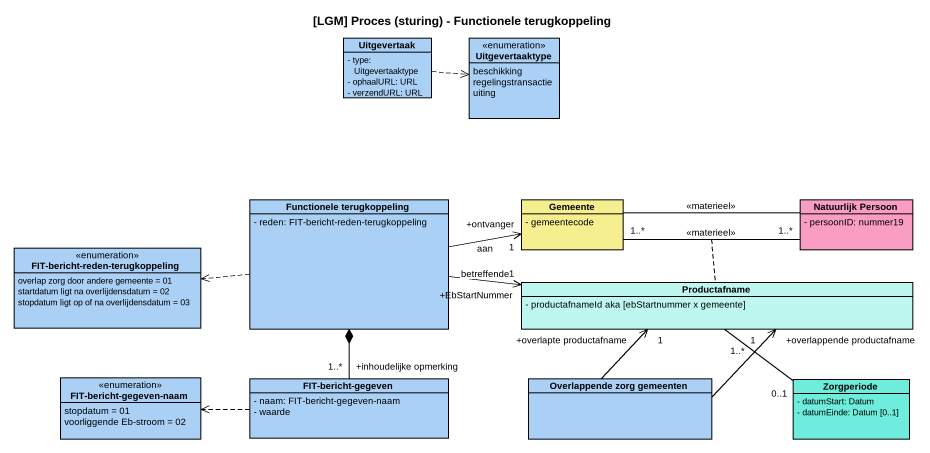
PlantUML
@startuml
title [LGM] Proces (sturing) - Functionele terugkoppeling
hide circle
hide empty members
skinparam classAttributeIconSize 0
class Uitgevertaak #AAD0F6 {
  - type: Uitgevertaaktype
  - ophaalURL: URL
  - verzendURL: URL
}
enum Uitgevertaaktype #AAD0F6 {
  beschikking
  regelingstransactie
  uiting
}
class "Functionele terugkoppeling" as Functionele_terugkoppeling #AAD0F6 {
  - reden: FIT-bericht-reden-terugkoppeling
}
class Gemeente #F6EF90 {
  - gemeentecode
}
class "Natuurlijk Persoon" as Natuurlijk_Persoon #F99EC2 {
  - persoonID: nummer19
}
enum "FIT-bericht-reden-terugkoppeling" as FIT_bericht_reden #AAD0F6 {
  overlap zorg door andere gemeente = 01
  startdatum ligt na overlijdensdatum = 02
  stopdatum ligt op of na overlijdensdatum = 03
}
class Productafname #BEF7EF {
  - productafnameId aka [ebStartnummer x gemeente]
}
enum "FIT-bericht-gegeven-naam" as FIT_bericht_gegeven_naam #AAD0F6 {
  stopdatum = 01
  voorliggende Eb-stroom = 02
}
class "FIT-bericht-gegeven" as FIT_bericht_gegeven #AAD0F6 {
  - naam: FIT-bericht-gegeven-naam
  - waarde
}
class "Overlappende zorg gemeenten" as Overlappende_zorg_gemeenten #AAD0F6
class Zorgperiode #6EEDDC {
  - datumStart: Datum
  - datumEinde: Datum [0..1]
}
Uitgevertaak .right.> Uitgevertaaktype
Functionele_terugkoppeling -right-> "+ontvanger\n1" Gemeente : aan
Functionele_terugkoppeling .left.> FIT_bericht_reden
Functionele_terugkoppeling -right-> "+EbStartNummer\n1" Productafname : betreffende
Natuurlijk_Persoon "1..*" -left- "1..*" Gemeente : <<materieel>>
(Natuurlijk_Persoon, Gemeente) .. Productafname
Natuurlijk_Persoon -left- Gemeente : <<materieel>>
FIT_bericht_gegeven "+inhoudelijke opmerking\n1..*" -up-* Functionele_terugkoppeling
FIT_bericht_gegeven .left.> FIT_bericht_gegeven_naam
Overlappende_zorg_gemeenten -up-> "+overlappende productafname\n1" Productafname
Overlappende_zorg_gemeenten -up-> "+overlapte productafname\n1" Productafname
Zorgperiode "0..1" -up- "1..*" Productafname
@enduml
